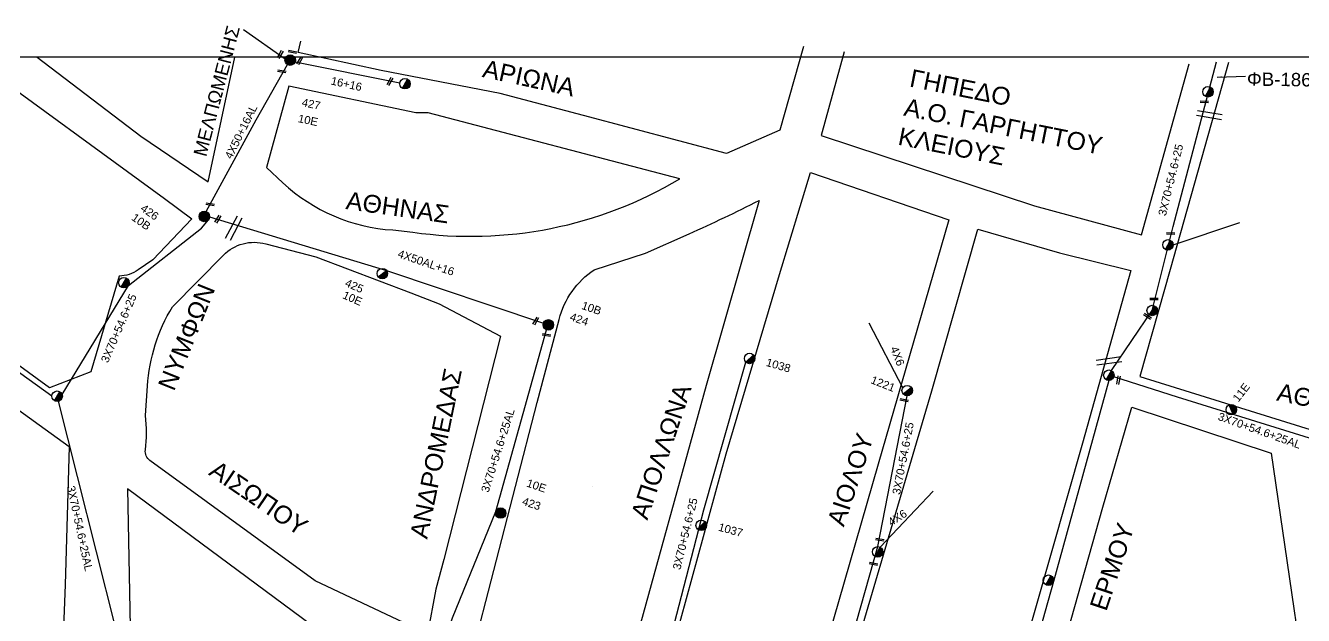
# Model space of a CAD drawing. Header units: millimetres. Extents: x 6950 to 9601, y 853 to 1951.
# Drawn here: x 8908.8 to 9196.1, y 1788.5 to 1921.2 of the extents above; entities that cross this region are included whole.
import ezdxf

# ---------------------------------------------------------------- set-up
doc = ezdxf.new("R2010")
doc.units = ezdxf.units.MM
doc.linetypes.add('DASHED', pattern=[19.05, 12.7, -6.35])
for name, color, linetype in [('Άγνωστα', 7, 'Continuous'), ('Γυμνά εναέρια ΧΤ και ΦΟΠ (3Φ)   4x50+16AL', 7, 'Continuous'), ('Επιγραφές - Σχήματα', 7, 'Continuous'), ('Μηχανική τομή', 7, 'Continuous'), ('Στύλος Ξύλινος', 7, 'Continuous'), ('Στύλος Ξύλινος @ 1', 7, 'Continuous'), ('Στύλος ΦΜ', 7, 'Continuous'), ('Στύλος ΦΜ @ 1', 7, 'Continuous'), ('Συνεστραμμένα ΧΤ   3x70+54.6+25 AL', 7, 'SYN_LINE'), ('Τομή', 7, 'Continuous'), ('Υπόβαθρο ΔΕΗ', 7, 'Continuous'), ('Υπόγεια καλώδια Παροχών ΧΤ   4x6', 7, 'DASHED')]:
    doc.layers.add(name, color=color, linetype=linetype)
doc.styles.add('arial', font='ARIAL.TTF')
doc.styles.get("Standard").update_dxf_attribs({"font": 'ARIAL.TTF'})
doc.linetypes.add('SYN_LINE', pattern='A,0.5,-0.0001,["/\\/\\/\\/",Standard,S=0.1,R=0,X=0,Y=-0.05],-0.25', length=0.7501)
doc.dimstyles.new('ISO-25', dxfattribs={"dimtxt": 2.5, "dimasz": 2.5, "dimexe": 1.25, "dimexo": 0.625, "dimtad": 1, "dimtxsty": 'Standard', "dimcen": 2.5, "dimadec": 0, "dimazin": 0, "dimtfac": 1, "dimtmove": 0, "dimatfit": 3, "dimfxl": 1, "dimarcsym": 0})

# ---------------------------------------------------------------- blocks, each defined once
blk = doc.blocks.new('ΥΠΑΡΧΩΝ ΤΣΙΜΕΝΤΕΝΙΟΣ ΣΤΥΛΟΣ')
at = {"layer": 'Στύλος ΦΜ'}
blk.add_hatch(color=7, dxfattribs=at).paths.add_polyline_path([(-1.29, -2.28, 0.574793), (2.62, 0, 0.268822), (1.3, 2.27)])
at = {"layer": 'Στύλος ΦΜ', "color": 7}
blk.add_line((-1.29, -2.28), (1.3, 2.27), dxfattribs=at)
blk.add_circle((0, 0), 2.62, dxfattribs=at)
at = {"layer": 'Στύλος ΦΜ', "flags": 4}
for tag, p in [('ΤΥΠΟΣ', (-4.91, 3.03)), ('ΑΡΙΘΜΟΣ', (-4.68, 8.05))]:
    blk.add_attdef(tag, p, '', height=4, dxfattribs=at)
blk = doc.blocks.new('ΤΟΜΗ')
at = {"layer": 'Τομή', "ltscale": 40}
for p, q in [((-5.68, 0), (5.68, 0)), ((5.68, -2.33), (-5.68, -2.33))]:
    blk.add_line(p, q, dxfattribs=at)
blk = doc.blocks.new('ΜΗΧΑΝΙΚΗ ΤΟΜΗ')
at = {"layer": 'Μηχανική τομή', "ltscale": 40}
for p, q in [((-1.89, 0.78), (1.89, 0.78)), ((1.89, 0), (-1.89, 0))]:
    blk.add_line(p, q, dxfattribs=at)
blk = doc.blocks.new('ΥΠΑΡΧΩΝ ΞΥΛΙΝΟΣ ΣΤΥΛΟΣ')
at = {"layer": 'Στύλος Ξύλινος'}
h = blk.add_hatch(color=7, dxfattribs=at)
h.paths.add_polyline_path([(-2.62, 0, 0.270008), (-1.29, -2.28), (1.3, 2.27, 0.576266)])
h.paths.add_polyline_path([(-1.29, -2.28, 0.574793), (2.62, 0, 0.268822), (1.3, 2.27)])
at = {"layer": 'Στύλος Ξύλινος', "color": 7}
blk.add_line((-1.29, -2.28), (1.3, 2.27), dxfattribs=at)
blk.add_circle((0, 0), 2.62, dxfattribs=at)
at = {"layer": 'Στύλος Ξύλινος', "flags": 4}
for tag, p in [('ΑΡΙΘΜΟΣ', (-4.91, 8.6)), ('ΤΥΠΟΣ', (-4.85, 3.39))]:
    blk.add_attdef(tag, p, '', height=4, dxfattribs=at)

msp = doc.modelspace()

# ---------------------------------------------------------------- linework, layer by layer
at = {"layer": 'Άγνωστα', "color": 27}
for points in [[(8967.13, 1913.66), (8957.79, 1920.25)], [(8969.39, 1913.01), (8992.93, 1908.34)]]:
    msp.add_lwpolyline(points, dxfattribs=at)
at = {"layer": 'Άγνωστα', "color": 173}
msp.add_lwpolyline([(8950.14, 1878.15), (8989.95, 1866.09), (9025.21, 1854.24)], dxfattribs=at)
at = {"layer": 'Γυμνά εναέρια ΧΤ και ΦΟΠ (3Φ)   4x50+16AL', "color": 27, "ltscale": 40}
msp.add_lwpolyline([(8949.35, 1879.36), (8960.61, 1900.01), (8967.7, 1912.4)], dxfattribs=at)
at = {"layer": 'Επιγραφές - Σχήματα'}
msp.add_lwpolyline([(6992.76, 898.14), (9488.75, 898.14), (9488.75, 1914.05), (6992.76, 1914.05)], close=True, dxfattribs=at)
at = {"layer": 'Συνεστραμμένα ΧΤ   3x70+54.6+25 AL', "color": 27, "ltscale": 20}
for points in [[(8914.7, 1837.82), (8886.17, 1858.31), (8858.63, 1877.72), (8814.24, 1912.42), (8813.71, 1913.01)], [(8927.82, 1755.54), (8928.97, 1785.87), (8916.17, 1836.68)]]:
    msp.add_lwpolyline(points, dxfattribs=at)
at = {"layer": 'Συνεστραμμένα ΧΤ   3x70+54.6+25 AL', "color": 62, "linetype": 'SYN_LINE', "ltscale": 20}
for points in [[(9152.95, 1843.57), (9162.12, 1857.1), (9166.85, 1875.97), (9176.54, 1913.05)], [(9166.82, 1871.87), (9181.78, 1876.89)]]:
    msp.add_lwpolyline(points, dxfattribs=at)
at = {"layer": 'Συνεστραμμένα ΧΤ   3x70+54.6+25 AL', "color": 27, "linetype": 'SYN_LINE', "ltscale": 20}
msp.add_lwpolyline([(8916.99, 1838.2), (8931.89, 1862.75), (8948.37, 1875.61), (8949.89, 1877.51)], dxfattribs=at)
at = {"layer": 'Συνεστραμμένα ΧΤ   3x70+54.6+25 AL', "color": 6, "linetype": 'SYN_LINE', "ltscale": 20}
for points in [[(9106.04, 1839.73), (9098.47, 1854.28)], [(9050.18, 1769.34), (9061.28, 1812.26), (9070.74, 1845.5)], [(9087.89, 1759.71), (9100.38, 1803.99), (9107.02, 1837.9)], [(9100.97, 1803.83), (9112.89, 1816.47)]]:
    msp.add_lwpolyline(points, dxfattribs=at)
at = {"layer": 'Συνεστραμμένα ΧΤ   3x70+54.6+25 AL', "color": 173, "ltscale": 20}
msp.add_lwpolyline([(8998.76, 1770.8), (9004.75, 1787.98), (9014.5, 1811.92), (9025.95, 1852.75)], dxfattribs=at)
at = {"layer": 'Συνεστραμμένα ΧΤ   3x70+54.6+25 AL', "color": 2, "ltscale": 20}
for points in [[(9270.38, 1824.8), (9257.28, 1810.23), (9213.92, 1823.31), (9167.79, 1837.57), (9153.48, 1842.18)], [(9152.36, 1841.37), (9139.9, 1796.11), (9126.93, 1749.93)]]:
    msp.add_lwpolyline(points, dxfattribs=at)
at = {"layer": 'Υπόβαθρο ΔΕΗ'}
for points in [[(9083.73, 1916.5), (9078.39, 1897.65), (9066.41, 1892.4), (9034.23, 1900.93), (9015.5, 1905.89), (8988.77, 1911.12), (8970.1, 1915.17), (8970.64, 1917.65)], [(8911.39, 1914.05), (8934.69, 1896.32), (8934.69, 1896.32), (8949.8, 1886.07), (8955.85, 1914.05)], [(9092.82, 1915.29), (9087.64, 1896.5), (9135.64, 1880.67), (9159.67, 1874.09), (9170.43, 1912.61)], [(9085.29, 1888.11), (9116.39, 1877.46), (9100.51, 1822.57), (9082.78, 1761.14), (9051.01, 1769.11), (9066.33, 1824.89), (9078.27, 1865.21), (9085.29, 1888.11)], [(9122.93, 1875.42), (9141.27, 1870.07), (9157.34, 1866.08), (9146.44, 1827.24), (9132.19, 1777.22), (9124.59, 1749.96), (9089.11, 1759.4), (9112.58, 1839.02), (9122.93, 1875.42)], [(8852.87, 1823.75), (8887.18, 1849.14), (8918.56, 1826.53), (8917.7, 1795.43), (8916.74, 1770.34), (8884.11, 1797.37), (8871.48, 1808.34), (8852.87, 1823.75)], [(9157.53, 1835.32), (9188.85, 1825.01), (9199.59, 1751.54), (9203.39, 1725.09), (9156.53, 1740.95), (9132.78, 1748.21), (9151.02, 1812.87), (9157.53, 1835.32)]]:
    msp.add_lwpolyline(points, dxfattribs=at)
for points in [[(8896.36, 1914.05), (8940.02, 1882.33), (8946.15, 1877.69), (8937.43, 1868.52), (8934.13, 1866.24, -0.146895), (8929.81, 1864.84), (8923.42, 1843.32), (8914.13, 1839.7), (8886.84, 1859.6), (8831.3, 1900.62), (8813.39, 1915.28)], [(9179.3, 1912.91), (9166.15, 1866.32), (9159.35, 1842.24), (9216.9, 1824.36), (9257.27, 1812.5), (9269.9, 1826.88, -0.057758), (9277.03, 1833.32, 0.046609), (9300.23, 1853.37, 0.089771), (9310.77, 1869.25), (9322.69, 1890.88), (9334.04, 1912.23)], [(9055.87, 1886.7), (8999.3, 1901.54), (8996.52, 1901.54), (8967.95, 1907.54), (8962.98, 1889.24), (8966.64, 1885.83, 0.174405), (8991.39, 1875.21), (8995.85, 1874.71, 0.171395), (9055.87, 1886.7, 126.829632)], [(9073.72, 1881.86), (9061.85, 1840.26), (9044.66, 1777.99), (9042.43, 1771.11), (9009.2, 1779.73), (9023.84, 1836.4), (9028.73, 1855.1, -0.182516), (9036.63, 1866.26), (9048.14, 1870.01), (9057.99, 1874.37, 0.014185), (9073.72, 1881.86, 0)], [(9015.58, 1851.33), (9002.83, 1801.08), (9001.02, 1794.42), (8999.12, 1784.4), (8973.88, 1796.33), (8936.73, 1823.37, -0.276773), (8935.72, 1825.74, 0.069331), (8935.72, 1833.46), (8936.19, 1840.12, -0.117745), (8941.78, 1857.93), (8953.25, 1869.56, -0.273825), (8962.79, 1872.08), (8974.07, 1869.18), (8995.38, 1861.09), (9001.79, 1858.62), (9015.58, 1851.33)], [(8931.73, 1816.99), (8932.66, 1766.54), (8933.06, 1759.76), (8936.84, 1759.43, 0.198247), (8944.37, 1761.79), (8959.38, 1767.17, -0.082092), (8984.07, 1771.68, -0.038386), (8998.76, 1770.8, 0.068396), (8999.81, 1770.8, 0.871966), (8999.81, 1773.16), (8973.09, 1786.35), (8931.73, 1816.99)]]:
    msp.add_lwpolyline(points, format="xyb", dxfattribs=at)
at = {"layer": 'Υπόβαθρο ΔΕΗ', "color": 4}
msp.add_lwpolyline([(9036.15, 1817.43), (9036.15, 1817.43), (9036.15, 1817.43), (9036.15, 1817.43), (9036.15, 1817.43), (9036.15, 1817.43), (9036.15, 1817.43), (9036.15, 1817.43), (9036.15, 1817.43), (9036.15, 1817.43), (9036.15, 1817.43), (9036.15, 1817.43), (9036.15, 1817.43), (9036.15, 1817.43), (9036.15, 1817.43), (9036.15, 1817.43), (9036.15, 1817.43), (9036.15, 1817.43), (9036.15, 1817.43), (9036.15, 1817.43), (9036.15, 1817.43), (9036.15, 1817.43), (9036.15, 1817.43), (9036.15, 1817.43), (9036.15, 1817.43), (9036.15, 1817.43)], dxfattribs=at)

# ---------------------------------------------------------------- block references
at = {"layer": 'Μηχανική τομή'}
for p, xscale, yscale, zscale, rotation in [((8965.88, 1914.81), 0.4999999999999998, 0.4999999999999998, 0.4999999999999998, 239.889233486939), ((8968.82, 1915.48), 0.4999999999999999, 0.4999999999999999, 0.4999999999999999, 169.57116670519), ((8970.25, 1913.37), 0.4999999999999998, 0.4999999999999998, 0.4999999999999998, 239.889233486939), ((8966.43, 1911.09), 0.4999999999999999, 0.4999999999999999, 0.4999999999999999, 169.57116670519), ((8990.54, 1908.75), 0.4999999999999998, 0.4999999999999998, 0.4999999999999998, 239.889233486939), ((9173.86, 1904.24), 0.4999999999999996, 0.4999999999999996, 0.4999999999999996, 178.9350780941211), ((8950.34, 1881.18), 0.4999999999999999, 0.4999999999999999, 0.4999999999999999, 169.57116670519), ((8951.84, 1877.75), 0.4999999999999998, 0.4999999999999998, 0.4999999999999998, 239.889233486939), ((9166.26, 1874.62), 0.4999999999999996, 0.4999999999999996, 0.4999999999999996, 178.9350780941211), ((9162.51, 1859.88), 0.4999999999999996, 0.4999999999999996, 0.4999999999999996, 178.9350780941211), ((9161.17, 1855.95), 0.4999999999999997, 0.4999999999999997, 0.4999999999999997, 147.0390505153306), ((9023.33, 1854.82), 0.4999999999999998, 0.4999999999999998, 0.4999999999999998, 239.889233486939), ((9025.93, 1851.79), 0.4999999999999999, 0.4999999999999999, 0.4999999999999999, 169.57116670519), ((9154.7, 1841.42), 0.4999999999999999, 0.4999999999999999, 0.4999999999999999, 79.15266749236326), ((9106.4, 1837.11), 0.4999999999999999, 0.4999999999999999, 0.4999999999999999, 169.57116670519), ((9100.9, 1805.74), 0.4999999999999999, 0.4999999999999999, 0.4999999999999999, 169.57116670519), ((9099.5, 1800.32), 0.4999999999999999, 0.4999999999999999, 0.4999999999999999, 169.57116670519)]:
    msp.add_blockref('ΜΗΧΑΝΙΚΗ ΤΟΜΗ', p, dxfattribs=dict(at, xscale=xscale, yscale=yscale, zscale=zscale, rotation=rotation))
at = {"layer": 'Στύλος Ξύλινος @ 1', "ltscale": 40}
ref = msp.add_blockref('ΥΠΑΡΧΩΝ ΞΥΛΙΝΟΣ ΣΤΥΛΟΣ', (8968.28, 1913.42), dxfattribs=dict(at, xscale=0.449999999999818, yscale=0.449999999999818, zscale=0.449999999999818, rotation=348.1169651203148))
ref.add_attrib('ΤΥΠΟΣ', '427', (8970.77, 1903.1), dxfattribs={"layer": 'Στύλος Ξύλινος', "height": 1.8, "rotation": 348.117, "flags": 4})
ref.add_attrib('ΑΡΙΘΜΟΣ', '10E', (8969.92, 1899.49), dxfattribs={"layer": 'Στύλος Ξύλινος', "height": 1.8, "rotation": 348.117, "flags": 4})
ref = msp.add_blockref('ΥΠΑΡΧΩΝ ΞΥΛΙΝΟΣ ΣΤΥΛΟΣ', (8948.97, 1878.25), dxfattribs=dict(at, xscale=0.449999999999818, yscale=0.449999999999818, zscale=0.449999999999818, rotation=324.9133554998046))
ref.add_attrib('ΤΥΠΟΣ', '426', (8934.45, 1879.69), dxfattribs={"layer": 'Στύλος Ξύλινος', "height": 1.8, "rotation": 324.9134, "flags": 4})
ref.add_attrib('ΑΡΙΘΜΟΣ', '10B', (8932.43, 1877.61), dxfattribs={"layer": 'Στύλος Ξύλινος', "height": 1.8, "rotation": 324.9134, "flags": 4})
ref = msp.add_blockref('ΥΠΑΡΧΩΝ ΞΥΛΙΝΟΣ ΣΤΥΛΟΣ', (9026.33, 1853.86), dxfattribs=dict(at, xscale=0.449999999999818, yscale=0.449999999999818, zscale=0.449999999999818, rotation=341.197026215328))
ref.add_attrib('ΤΥΠΟΣ', '10B', (9033.64, 1857.5), dxfattribs={"layer": 'Στύλος Ξύλινος', "height": 1.8, "rotation": 341.197, "flags": 4})
ref.add_attrib('ΑΡΙΘΜΟΣ', '424', (9031, 1854.95), dxfattribs={"layer": 'Στύλος Ξύλινος', "height": 1.8, "rotation": 341.197, "flags": 4})
ref = msp.add_blockref('ΥΠΑΡΧΩΝ ΞΥΛΙΝΟΣ ΣΤΥΛΟΣ', (9015.61, 1811.54), dxfattribs=dict(at, xscale=0.449999999999818, yscale=0.449999999999818, zscale=0.449999999999818, rotation=341.197026215328))
ref.add_attrib('ΤΥΠΟΣ', '10E', (9021.26, 1817.55), dxfattribs={"layer": 'Στύλος Ξύλινος', "height": 1.8, "rotation": 341.197, "flags": 4})
ref.add_attrib('ΑΡΙΘΜΟΣ', '423', (9020.28, 1813.47), dxfattribs={"layer": 'Στύλος Ξύλινος', "height": 1.8, "rotation": 341.197, "flags": 4})
at = {"layer": 'Στύλος ΦΜ @ 1', "ltscale": 40, "xscale": 0.4499999999998181, "yscale": 0.4499999999998181, "zscale": 0.4499999999998181}
for p in [(8994.09, 1908.11), (9174.65, 1906.3), (9165.65, 1871.87), (8930.88, 1863.36), (9162.12, 1857.1), (9152.36, 1842.55), (8915.88, 1837.82), (9100.38, 1802.81), (9138.77, 1796.43)]:
    msp.add_blockref('ΥΠΑΡΧΩΝ ΤΣΙΜΕΝΤΕΝΙΟΣ ΣΤΥΛΟΣ', p, dxfattribs=at)
at = {"layer": 'Στύλος ΦΜ @ 1', "ltscale": 40}
ref = msp.add_blockref('ΥΠΑΡΧΩΝ ΤΣΙΜΕΝΤΕΝΙΟΣ ΣΤΥΛΟΣ', (8989, 1865.4), dxfattribs=dict(at, xscale=0.4499999999998183, yscale=0.4499999999998183, zscale=0.4499999999998183, rotation=336.2107421377283))
ref.add_attrib('ΤΥΠΟΣ', '425', (8980.43, 1862.66), dxfattribs={"layer": 'Στύλος ΦΜ', "height": 1.8, "rotation": 336.2107, "flags": 4})
ref.add_attrib('ΑΡΙΘΜΟΣ', '10E', (8979.89, 1859.92), dxfattribs={"layer": 'Στύλος ΦΜ', "height": 1.8, "rotation": 336.2107, "flags": 4})
ref = msp.add_blockref('ΥΠΑΡΧΩΝ ΤΣΙΜΕΝΤΕΝΙΟΣ ΣΤΥΛΟΣ', (9071.58, 1846.32), dxfattribs=dict(at, xscale=0.4499999999998183, yscale=0.4499999999998183, zscale=0.4499999999998183, rotation=343.966458250806))
ref.add_attrib('ΤΥΠΟΣ', '1038', (9075.12, 1844.67), dxfattribs={"layer": 'Στύλος ΦΜ', "height": 1.8, "rotation": 343.9665, "flags": 4})
ref = msp.add_blockref('ΥΠΑΡΧΩΝ ΤΣΙΜΕΝΤΕΝΙΟΣ ΣΤΥΛΟΣ', (9107.02, 1839.08), dxfattribs=dict(at, xscale=0.4499999999998181, yscale=0.4499999999998181, zscale=0.4499999999998181, rotation=338.5322747572018))
ref.add_attrib('ΤΥΠΟΣ', '1221', (9098.66, 1840.8), dxfattribs={"layer": 'Στύλος ΦΜ', "height": 1.8, "rotation": 338.5323, "flags": 4})
ref = msp.add_blockref('ΥΠΑΡΧΩΝ ΤΣΙΜΕΝΤΕΝΙΟΣ ΣΤΥΛΟΣ', (9179.89, 1834.79), dxfattribs=dict(at, xscale=0.449999999999818, yscale=0.449999999999818, zscale=0.449999999999818, rotation=52.16839820600565))
ref.add_attrib('ΤΥΠΟΣ', '11E', (9181.47, 1836.37), dxfattribs={"layer": 'Στύλος ΦΜ', "height": 1.8, "rotation": 52.1684, "flags": 4})
ref = msp.add_blockref('ΥΠΑΡΧΩΝ ΤΣΙΜΕΝΤΕΝΙΟΣ ΣΤΥΛΟΣ', (9060.7, 1808.77), dxfattribs=dict(at, xscale=0.449999999999818, yscale=0.449999999999818, zscale=0.449999999999818, rotation=344.7250094274223))
ref.add_attrib('ΤΥΠΟΣ', '1037', (9064.4, 1807.61), dxfattribs={"layer": 'Στύλος ΦΜ', "height": 1.8, "rotation": 344.725, "flags": 4})
at = {"layer": 'Τομή'}
for p, xscale, yscale, zscale, rotation in [((9175.08, 1901.64), 0.4999999999999985, 0.4999999999999985, 0.4999999999999985, 350.1901345442591), ((8956.09, 1875.33), 0.4999999999999989, 0.4999999999999989, 0.4999999999999989, 241.7569120042712), ((9152.29, 1846.35), 0.4999999999999986, 0.4999999999999986, 0.4999999999999986, 7.767848232382227)]:
    msp.add_blockref('ΤΟΜΗ', p, dxfattribs=dict(at, xscale=xscale, yscale=yscale, zscale=zscale, rotation=rotation))

# ---------------------------------------------------------------- texts
at = {"ltscale": 40, "width": 94.4586, "attachment_point": 1, "style": 'arial'}
for s, insert, char_height, rotation in [('MEΛΠΩMENHΣ', (8946.47, 1892.28), 3, 75.347), ('APIΩNA', (9012.16, 1913.57), 4, 347.7261), ('ΓΗΠΕΔΟ\\PΑ.Ο. ΓΑΡΓΗΤΤΟΥ\\PΚΛΕΙΟΥΣ', (9108.13, 1911.44), 4, 348.7222), ('ΦΒ-186/4η', (9183.44, 1910.69), 3, 359.1724), ('AΘHNAΣ', (8981.19, 1883.9), 4, 351.9578), ('NYMΦΩN', (8938.43, 1840.26), 4, 68.0998), ('ΑΝΔΡΟΜΕΔΑΣ', (8995.16, 1806.35), 4, 78.3736), ('AΠOΛΛΩNA', (9044.8, 1811.06), 4, 71.5442), ('AΘHNAΣ', (9190.68, 1840.8), 4, 348.7222), ('AIOΛOY', (9088.96, 1809.55), 4, 71.5442), ('AIΣΩΠOY', (8951.98, 1823.58), 4, 325.8455), ('ΕΡΜΟΥ', (9147.98, 1790.53), 4, 71.5442)]:
    msp.add_mtext(s, dxfattribs=dict(at, insert=insert, char_height=char_height, rotation=rotation))
at = {"layer": 'Άγνωστα', "ltscale": 40, "char_height": 1.8, "width": 34.5395, "attachment_point": 1, "style": 'arial'}
for s, insert, rotation in [('16+16', (8977.69, 1909.72), 347.5187), ('3X70+54.6+25', (9163.42, 1878.68), 76.1489), ('4X50AL+16', (8992.87, 1870.84), 341.2491), ('3X70+54.6+25', (8925.64, 1845.89), 66.6757), ('3X70+54.6+25', (9103.65, 1815.91), 79.1442), ('3X70+54.6+25', (9054.26, 1799.07), 76.2854)]:
    msp.add_mtext(s, dxfattribs=dict(at, insert=insert, rotation=rotation))
at = {"layer": 'Γυμνά εναέρια ΧΤ και ΦΟΠ (3Φ)   4x50+16AL', "ltscale": 40, "insert": (8953.48, 1891.8), "char_height": 1.8, "width": 34.5395, "attachment_point": 1, "rotation": 63.5355, "style": 'arial'}
msp.add_mtext('4X50+16AL', dxfattribs=at)
at = {"layer": 'Συνεστραμμένα ΧΤ   3x70+54.6+25 AL', "ltscale": 20, "char_height": 1.8, "width": 34.5395, "attachment_point": 1, "style": 'arial'}
for insert, rotation in [((9011.15, 1816.56), 72.3846), ((9177.32, 1834.23), 340.4317), ((8919.83, 1817.84), 282.0902)]:
    msp.add_mtext('3X70+54.6+25AL', dxfattribs=dict(at, insert=insert, rotation=rotation))
at = {"layer": 'Υπόγεια καλώδια Παροχών ΧΤ   4x6', "ltscale": 0.2, "char_height": 1.8, "width": 34.5395, "attachment_point": 1, "style": 'arial'}
for insert, rotation in [((9104.85, 1849.25), 291.6197), ((9102.43, 1810.04), 32.7901)]:
    msp.add_mtext('4X6', dxfattribs=dict(at, insert=insert, rotation=rotation))

# ---------------------------------------------------------------- leaders
at = {"layer": 'Επιγραφές - Σχήματα', "ltscale": 40}
msp.add_leader([(9176.7, 1909.57), (9183.07, 1909.8)], dimstyle='ISO-25', override={"dimasz": 1, "dimtad": 0}, dxfattribs=at)

doc.saveas('drawing.dxf')
